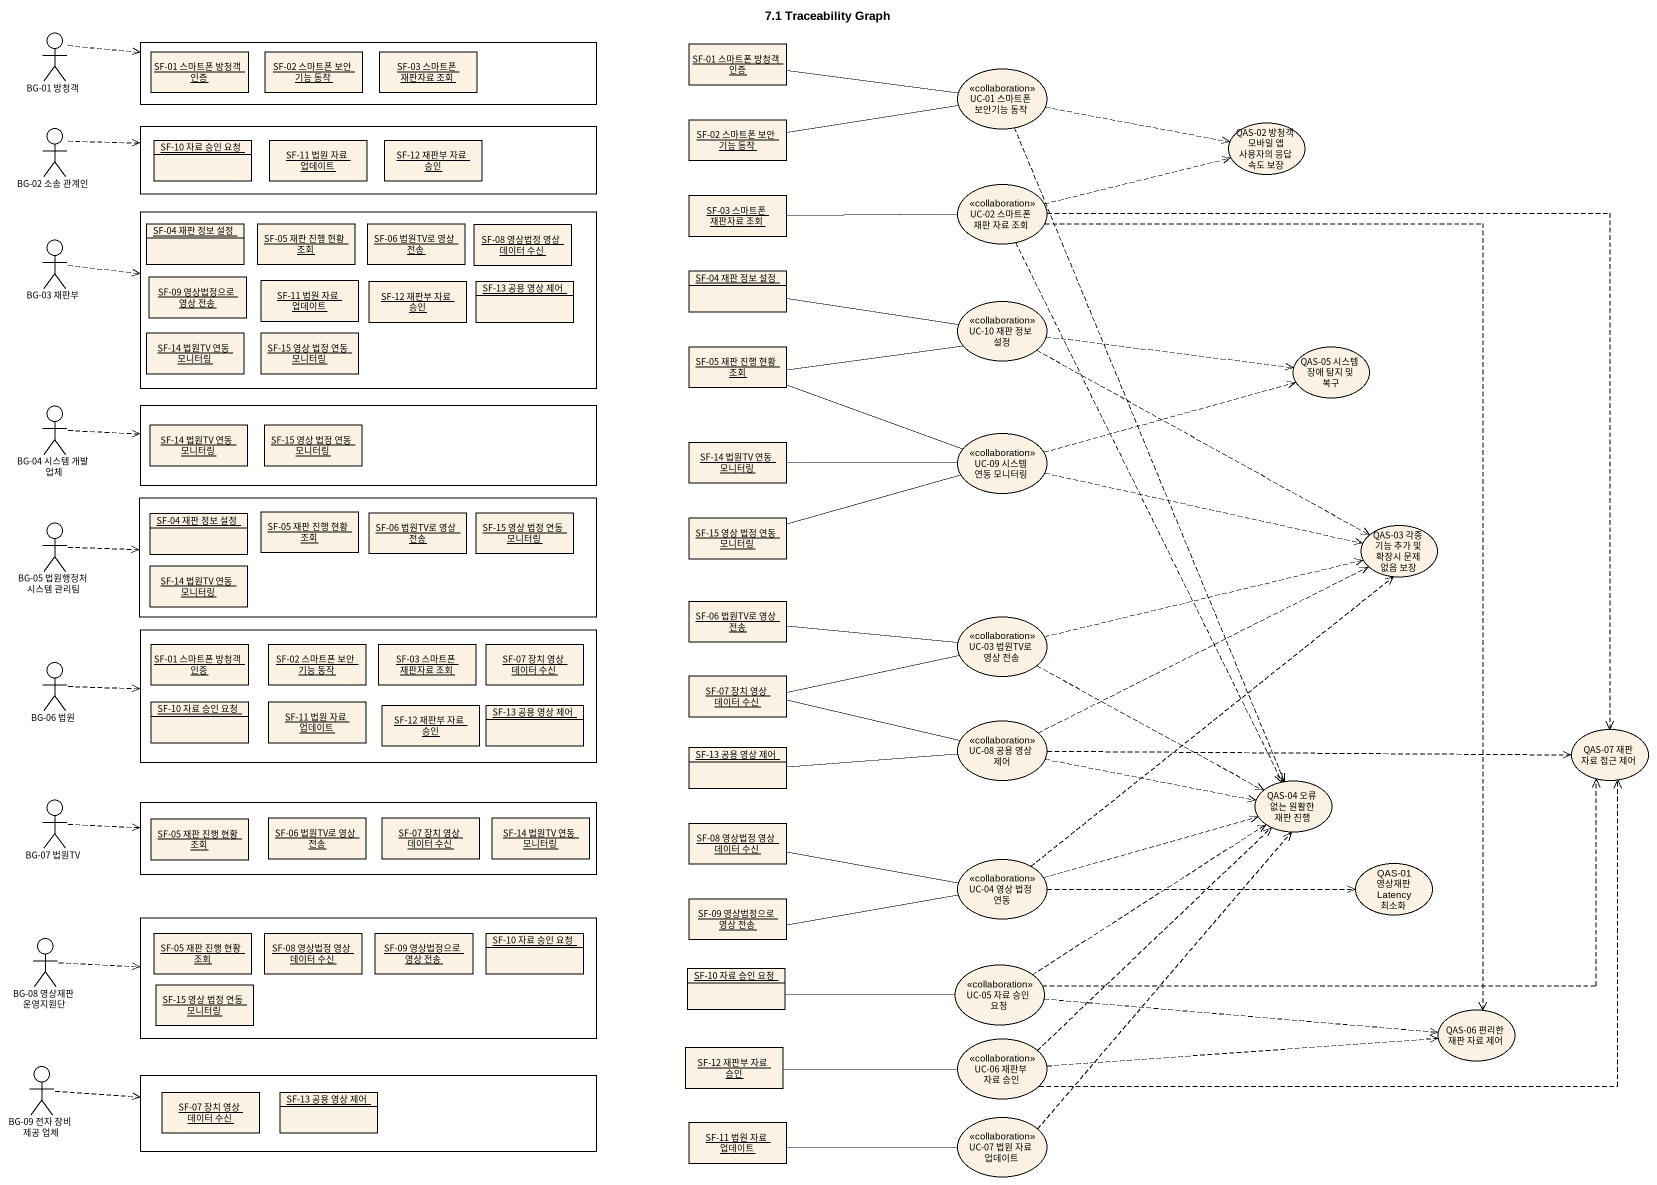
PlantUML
@startuml
title 7.1 Traceability Graph
allowmixing
hide circle
hide empty members
actor "BG-01 방청객" as BG_01_방청객
rectangle " " as rectangle1 {
  object "SF-01 스마트폰 방청객 인증" as SF_01_스마트폰_방청객_인증
  object "SF-02 스마트폰 보안 기능 동작" as SF_02_스마트폰_보안_기능_동작
  object "SF-03 스마트폰 재판자료 조회" as SF_03_스마트폰_재판자료_조회
}
object "SF-01 스마트폰 방청객 인증" as SF_01_스마트폰_방청객_인증_2
usecase "UC-01 스마트폰 보안기능 동작" as UC_01_스마트폰_보안기능_동작 <<collaboration>>
actor "BG-02 소송 관계인" as BG_02_소송_관계인
rectangle " " as rectangle2 {
  object "SF-10 자료 승인 요청" as SF_10_자료_승인_요청
  object "SF-11 법원 자료 업데이트" as SF_11_법원_자료_업데이트
  object "SF-12 재판부 자료 승인" as SF_12_재판부_자료_승인
}
object "SF-02 스마트폰 보안 기능 동작" as SF_02_스마트폰_보안_기능_동작_2
usecase "QAS-02 방청객 모바일 앱 사용자의 응답 속도 보장" as QAS_02_방청객_모바일_앱_사용자의_응답_속도
rectangle " " as rectangle3 {
  object "SF-04 재판 정보 설정" as SF_04_재판_정보_설정
  object "SF-05 재판 진행 현황 조회" as SF_05_재판_진행_현황_조회
  object "SF-06 법원TV로 영상 전송" as SF_06_법원TV로_영상_전송
  object "SF-08 영상법정 영상 데이터 수신" as SF_08_영상법정_영상_데이터_수신
  object "SF-09 영상법정으로 영상 전송" as SF_09_영상법정으로_영상_전송
  object "SF-11 법원 자료 업데이트" as SF_11_법원_자료_업데이트_2
  object "SF-12 재판부 자료 승인" as SF_12_재판부_자료_승인_2
  object "SF-13 공용 영상 제어" as SF_13_공용_영상_제어
  object "SF-14 법원TV 연동 모니터링" as SF_14_법원TV_연동_모니터링
  object "SF-15 영상 법정 연동 모니터링" as SF_15_영상_법정_연동_모니터링
}
object "SF-03 스마트폰 재판자료 조회" as SF_03_스마트폰_재판자료_조회_2
usecase "UC-02 스마트폰 재판 자료 조회" as UC_02_스마트폰_재판_자료_조회 <<collaboration>>
actor "BG-03 재판부" as BG_03_재판부
object "SF-04 재판 정보 설정" as SF_04_재판_정보_설정_2
usecase "UC-10 재판 정보 설정" as UC_10_재판_정보_설정 <<collaboration>>
object "SF-05 재판 진행 현황 조회" as SF_05_재판_진행_현황_조회_2
usecase "QAS-05 시스템 장애 탐지 및 복구" as QAS_05_시스템_장애_탐지_및_복구
actor "BG-04 시스템 개발 업체" as BG_04_시스템_개발_업체
rectangle " " as rectangle4 {
  object "SF-14 법원TV 연동 모니터링" as SF_14_법원TV_연동_모니터링_2
  object "SF-15 영상 법정 연동 모니터링" as SF_15_영상_법정_연동_모니터링_2
}
object "SF-14 법원TV 연동 모니터링" as SF_14_법원TV_연동_모니터링_3
usecase "UC-09 시스템 연동 모니터링" as UC_09_시스템_연동_모니터링 <<collaboration>>
actor "BG-05 법원행정처 시스템 관리팀" as BG_05_법원행정처_시스템_관리팀
rectangle " " as rectangle5 {
  object "SF-04 재판 정보 설정" as SF_04_재판_정보_설정_3
  object "SF-05 재판 진행 현황 조회" as SF_05_재판_진행_현황_조회_3
  object "SF-06 법원TV로 영상 전송" as SF_06_법원TV로_영상_전송_2
  object "SF-15 영상 법정 연동 모니터링" as SF_15_영상_법정_연동_모니터링_3
  object "SF-14 법원TV 연동 모니터링" as SF_14_법원TV_연동_모니터링_4
}
object "SF-15 영상 법정 연동 모니터링" as SF_15_영상_법정_연동_모니터링_4
usecase "QAS-03 각종 기능 추가 및 확장시 문제 없음 보장" as QAS_03_각종_기능_추가_및_확장시_문제_없음
object "SF-06 법원TV로 영상 전송" as SF_06_법원TV로_영상_전송_3
rectangle " " as rectangle6 {
  object "SF-01 스마트폰 방청객 인증" as SF_01_스마트폰_방청객_인증_3
  object "SF-02 스마트폰 보안 기능 동작" as SF_02_스마트폰_보안_기능_동작_3
  object "SF-03 스마트폰 재판자료 조회" as SF_03_스마트폰_재판자료_조회_3
  object "SF-07 장치 영상 데이터 수신" as SF_07_장치_영상_데이터_수신
  object "SF-10 자료 승인 요청" as SF_10_자료_승인_요청_2
  object "SF-11 법원 자료 업데이트" as SF_11_법원_자료_업데이트_3
  object "SF-12 재판부 자료 승인" as SF_12_재판부_자료_승인_3
  object "SF-13 공용 영상 제어" as SF_13_공용_영상_제어_2
}
usecase "UC-03 법원TV로 영상 전송" as UC_03_법원TV로_영상_전송 <<collaboration>>
actor "BG-06 법원" as BG_06_법원
object "SF-07 장치 영상 데이터 수신" as SF_07_장치_영상_데이터_수신_2
usecase "UC-08 공용 영상 제어" as UC_08_공용_영상_제어 <<collaboration>>
object "SF-13 공용 영상 제어" as SF_13_공용_영상_제어_3
usecase "QAS-07 재판 자료 접근 제어" as QAS_07_재판_자료_접근_제어
usecase "QAS-04 오류 없는 원활한 재판 진행" as QAS_04_오류_없는_원활한_재판_진행
actor "BG-07 법원TV" as BG_07_법원TV
rectangle " " as rectangle7 {
  object "SF-05 재판 진행 현황 조회" as SF_05_재판_진행_현황_조회_4
  object "SF-06 법원TV로 영상 전송" as SF_06_법원TV로_영상_전송_4
  object "SF-07 장치 영상 데이터 수신" as SF_07_장치_영상_데이터_수신_3
  object "SF-14 법원TV 연동 모니터링" as SF_14_법원TV_연동_모니터링_5
}
object "SF-08 영상법정 영상 데이터 수신" as SF_08_영상법정_영상_데이터_수신_2
usecase "UC-04 영상 법정 연동" as UC_04_영상_법정_연동 <<collaboration>>
usecase "QAS-01 영상재판 Latency 최소화" as QAS_01_영상재판_Latency_최소화
object "SF-09 영상법정으로 영상 전송" as SF_09_영상법정으로_영상_전송_2
actor "BG-08 영상재판 운영지원단" as BG_08_영상재판_운영지원단
rectangle " " as rectangle8 {
  object "SF-05 재판 진행 현황 조회" as SF_05_재판_진행_현황_조회_5
  object "SF-08 영상법정 영상 데이터 수신" as SF_08_영상법정_영상_데이터_수신_3
  object "SF-09 영상법정으로 영상 전송" as SF_09_영상법정으로_영상_전송_3
  object "SF-10 자료 승인 요청" as SF_10_자료_승인_요청_3
  object "SF-15 영상 법정 연동 모니터링" as SF_15_영상_법정_연동_모니터링_5
}
object "SF-10 자료 승인 요청" as SF_10_자료_승인_요청_4
usecase "UC-05 자료 승인 요청" as UC_05_자료_승인_요청 <<collaboration>>
usecase "QAS-06 편리한 재판 자료 제어" as QAS_06_편리한_재판_자료_제어
actor "BG-09 전자 장비 제공 업체" as BG_09_전자_장비_제공_업체
object "SF-12 재판부 자료 승인" as SF_12_재판부_자료_승인_4
usecase "UC-06 재판부 자료 승인" as UC_06_재판부_자료_승인 <<collaboration>>
rectangle " " as rectangle9 {
  object "SF-07 장치 영상 데이터 수신" as SF_07_장치_영상_데이터_수신_4
  object "SF-13 공용 영상 제어" as SF_13_공용_영상_제어_4
}
object "SF-11 법원 자료 업데이트" as SF_11_법원_자료_업데이트_4
usecase "UC-07 법원 자료 업데이트" as UC_07_법원_자료_업데이트 <<collaboration>>
BG_01_방청객 .right.> rectangle1
UC_01_스마트폰_보안기능_동작 -left- SF_01_스마트폰_방청객_인증_2
UC_01_스마트폰_보안기능_동작 -left- SF_02_스마트폰_보안_기능_동작_2
UC_01_스마트폰_보안기능_동작 .right.> QAS_02_방청객_모바일_앱_사용자의_응답_속도
UC_01_스마트폰_보안기능_동작 ..> QAS_04_오류_없는_원활한_재판_진행
BG_02_소송_관계인 .right.> rectangle2
UC_02_스마트폰_재판_자료_조회 .right.> QAS_02_방청객_모바일_앱_사용자의_응답_속도
UC_02_스마트폰_재판_자료_조회 -left- SF_03_스마트폰_재판자료_조회_2
UC_02_스마트폰_재판_자료_조회 ..> QAS_07_재판_자료_접근_제어
UC_02_스마트폰_재판_자료_조회 ..> QAS_04_오류_없는_원활한_재판_진행
UC_02_스마트폰_재판_자료_조회 ..> QAS_06_편리한_재판_자료_제어
BG_03_재판부 .right.> rectangle3
UC_10_재판_정보_설정 -left- SF_04_재판_정보_설정_2
UC_10_재판_정보_설정 -left- SF_05_재판_진행_현황_조회_2
UC_10_재판_정보_설정 .right.> QAS_05_시스템_장애_탐지_및_복구
UC_10_재판_정보_설정 .right.> QAS_03_각종_기능_추가_및_확장시_문제_없음
BG_04_시스템_개발_업체 .right.> rectangle4
UC_09_시스템_연동_모니터링 -left- SF_05_재판_진행_현황_조회_2
UC_09_시스템_연동_모니터링 .right.> QAS_05_시스템_장애_탐지_및_복구
UC_09_시스템_연동_모니터링 -left- SF_14_법원TV_연동_모니터링_3
UC_09_시스템_연동_모니터링 -left- SF_15_영상_법정_연동_모니터링_4
UC_09_시스템_연동_모니터링 .right.> QAS_03_각종_기능_추가_및_확장시_문제_없음
BG_05_법원행정처_시스템_관리팀 .right.> rectangle5
UC_03_법원TV로_영상_전송 .right.> QAS_03_각종_기능_추가_및_확장시_문제_없음
UC_03_법원TV로_영상_전송 -left- SF_06_법원TV로_영상_전송_3
UC_03_법원TV로_영상_전송 -left- SF_07_장치_영상_데이터_수신_2
UC_03_법원TV로_영상_전송 .right.> QAS_04_오류_없는_원활한_재판_진행
BG_06_법원 .right.> rectangle6
UC_08_공용_영상_제어 .right.> QAS_03_각종_기능_추가_및_확장시_문제_없음
UC_08_공용_영상_제어 -left- SF_07_장치_영상_데이터_수신_2
UC_08_공용_영상_제어 -left- SF_13_공용_영상_제어_3
UC_08_공용_영상_제어 .right.> QAS_07_재판_자료_접근_제어
UC_08_공용_영상_제어 .right.> QAS_04_오류_없는_원활한_재판_진행
BG_07_법원TV .right.> rectangle7
UC_04_영상_법정_연동 .up.> QAS_03_각종_기능_추가_및_확장시_문제_없음
UC_04_영상_법정_연동 .right.> QAS_04_오류_없는_원활한_재판_진행
UC_04_영상_법정_연동 -left- SF_08_영상법정_영상_데이터_수신_2
UC_04_영상_법정_연동 .right.> QAS_01_영상재판_Latency_최소화
UC_04_영상_법정_연동 -left- SF_09_영상법정으로_영상_전송_2
BG_08_영상재판_운영지원단 .right.> rectangle8
UC_05_자료_승인_요청 .right.> QAS_07_재판_자료_접근_제어
UC_05_자료_승인_요청 .up.> QAS_04_오류_없는_원활한_재판_진행
UC_05_자료_승인_요청 -left- SF_10_자료_승인_요청_4
UC_05_자료_승인_요청 .right.> QAS_06_편리한_재판_자료_제어
BG_09_전자_장비_제공_업체 .right.> rectangle9
UC_06_재판부_자료_승인 .right.> QAS_07_재판_자료_접근_제어
UC_06_재판부_자료_승인 .up.> QAS_04_오류_없는_원활한_재판_진행
UC_06_재판부_자료_승인 .right.> QAS_06_편리한_재판_자료_제어
UC_06_재판부_자료_승인 -left- SF_12_재판부_자료_승인_4
UC_07_법원_자료_업데이트 .up.> QAS_04_오류_없는_원활한_재판_진행
UC_07_법원_자료_업데이트 -left- SF_11_법원_자료_업데이트_4
@enduml
